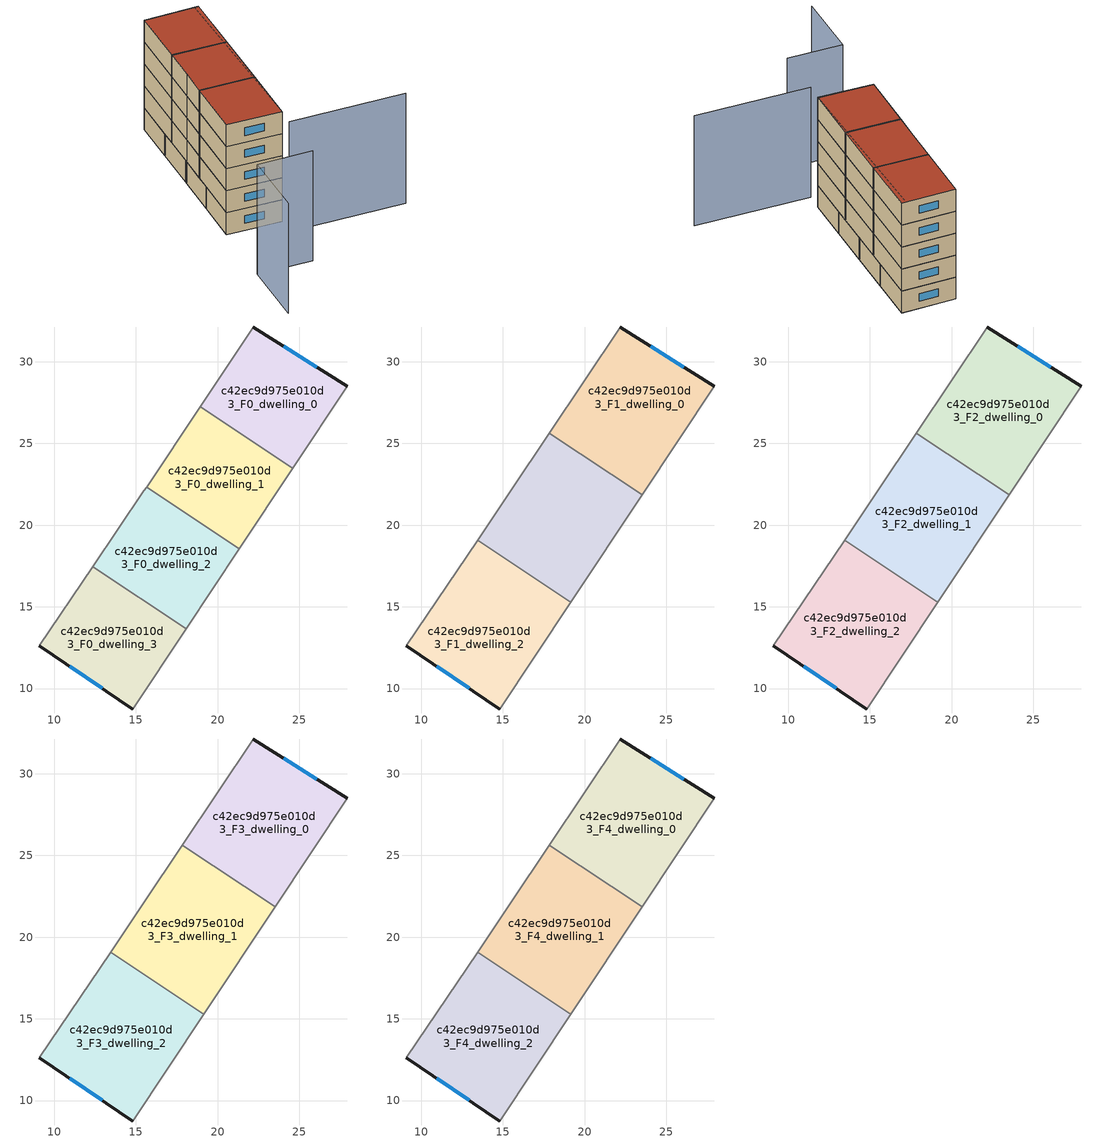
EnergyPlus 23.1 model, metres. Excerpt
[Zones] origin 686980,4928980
c42ec9d975e010d3_F0_dwelling_0
 floor ground (EU_floor_Construction): 24.61,23.49 27.93,28.49 22.18,32.12 18.94,27.25 z0
 wall outside (EU_wall_Construction): 22.18,32.12 27.93,28.49 z0:3
 wall adiabatic (EU_wall_Construction): 18.94,27.25 22.18,32.12 / 27.93,28.49 24.61,23.49 z0:3
 wall to c42ec9d975e010d3_F0_dwelling_1 (EU_wall_Construction): 24.61,23.49 18.94,27.25 z0:3
 window (EU_Window_Construction): 24.05,30.94 26.06,29.67 z0.98:2.02
c42ec9d975e010d3_F0_dwelling_1
 floor ground (EU_floor_Construction): 21.33,18.56 24.61,23.49 18.94,27.25 15.66,22.33 z0
 wall adiabatic (EU_wall_Construction): 24.61,23.49 21.33,18.56 / 15.66,22.33 18.94,27.25 z0:3
 wall to c42ec9d975e010d3_F0_dwelling_2 (EU_wall_Construction): 21.33,18.56 15.66,22.33 z0:3
c42ec9d975e010d3_F0_dwelling_2
 floor ground (EU_floor_Construction): 18.07,13.65 21.33,18.56 15.66,22.33 15.5,22.09 12.36,17.44 z0
 wall adiabatic (EU_wall_Construction): 21.33,18.56 18.07,13.65 / 12.36,17.44 15.5,22.09 15.66,22.33 z0:3
 wall to c42ec9d975e010d3_F0_dwelling_3 (EU_wall_Construction): 18.07,13.65 12.36,17.44 z0:3
c42ec9d975e010d3_F0_dwelling_3
 floor ground (EU_floor_Construction): 14.82,8.75 18.07,13.65 12.36,17.44 9.1,12.61 z0
 wall outside (EU_wall_Construction): 14.82,8.75 9.1,12.61 z0:3
 wall adiabatic (EU_wall_Construction): 18.07,13.65 14.82,8.75 / 9.1,12.61 12.36,17.44 z0:3
 window (EU_Window_Construction): 12.96,10.01 10.96,11.35 z0.98:2.02
c42ec9d975e010d3_F1_dwelling_0
 floor to c42ec9d975e010d3_F0_dwelling_0 (EU_floor_Construction): 24.61,23.49 27.93,28.49 22.18,32.12 18.94,27.25 z3
 floor to c42ec9d975e010d3_F0_dwelling_1 (EU_floor_Construction): 23.52,21.85 24.61,23.49 18.94,27.25 17.84,25.61 z3
 wall outside (EU_wall_Construction): 22.18,32.12 27.93,28.49 z3:6
 wall adiabatic (EU_wall_Construction): 17.84,25.61 22.18,32.12 / 27.93,28.49 23.52,21.85 z3:6
 wall to c42ec9d975e010d3_F1_dwelling_1 (EU_wall_Construction): 23.52,21.85 17.84,25.61 z3:6
 window (EU_Window_Construction): 24.05,30.94 26.06,29.67 z3.98:5.02
c42ec9d975e010d3_F1_dwelling_1
 floor to c42ec9d975e010d3_F0_dwelling_1 (EU_floor_Construction): 21.33,18.56 23.52,21.85 17.84,25.61 15.66,22.33 z3
 floor to c42ec9d975e010d3_F0_dwelling_2 (EU_floor_Construction): 19.16,15.28 21.33,18.56 15.66,22.33 15.5,22.09 13.46,19.07 z3
 wall adiabatic (EU_wall_Construction): 23.52,21.85 19.16,15.28 / 13.46,19.07 15.5,22.09 17.84,25.61 z3:6
 wall to c42ec9d975e010d3_F1_dwelling_2 (EU_wall_Construction): 19.16,15.28 13.46,19.07 z3:6
c42ec9d975e010d3_F1_dwelling_2
 floor to c42ec9d975e010d3_F0_dwelling_2 (EU_floor_Construction): 18.07,13.65 19.16,15.28 13.46,19.07 12.36,17.44 z3
 floor to c42ec9d975e010d3_F0_dwelling_3 (EU_floor_Construction): 14.82,8.75 18.07,13.65 12.36,17.44 9.1,12.61 z3
 wall outside (EU_wall_Construction): 14.82,8.75 9.1,12.61 z3:6
 wall adiabatic (EU_wall_Construction): 19.16,15.28 14.82,8.75 / 9.1,12.61 13.46,19.07 z3:6
 window (EU_Window_Construction): 12.96,10.01 10.96,11.35 z3.98:5.02
c42ec9d975e010d3_F2_dwelling_0
 floor to c42ec9d975e010d3_F1_dwelling_0 (EU_floor_Construction): 23.52,21.85 27.93,28.49 22.18,32.12 17.84,25.61 z6
 wall outside (EU_wall_Construction): 22.18,32.12 27.93,28.49 z6:9
 wall adiabatic (EU_wall_Construction): 17.84,25.61 22.18,32.12 / 27.93,28.49 23.52,21.85 z6:9
 wall to c42ec9d975e010d3_F2_dwelling_1 (EU_wall_Construction): 23.52,21.85 17.84,25.61 z6:9
 window (EU_Window_Construction): 24.05,30.94 26.06,29.67 z6.98:8.02
c42ec9d975e010d3_F2_dwelling_1
 floor to c42ec9d975e010d3_F1_dwelling_1 (EU_floor_Construction): 19.16,15.28 23.52,21.85 17.84,25.61 15.5,22.09 13.46,19.07 z6
 wall adiabatic (EU_wall_Construction): 23.52,21.85 19.16,15.28 / 13.46,19.07 15.5,22.09 17.84,25.61 z6:9
 wall to c42ec9d975e010d3_F2_dwelling_2 (EU_wall_Construction): 19.16,15.28 13.46,19.07 z6:9
c42ec9d975e010d3_F2_dwelling_2
 floor to c42ec9d975e010d3_F1_dwelling_2 (EU_floor_Construction): 14.82,8.75 19.16,15.28 13.46,19.07 9.1,12.61 z6
 wall outside (EU_wall_Construction): 14.82,8.75 9.1,12.61 z6:9
 wall adiabatic (EU_wall_Construction): 19.16,15.28 14.82,8.75 / 9.1,12.61 13.46,19.07 z6:9
 window (EU_Window_Construction): 12.96,10.01 10.96,11.35 z6.98:8.02
c42ec9d975e010d3_F3_dwelling_0
 floor to c42ec9d975e010d3_F2_dwelling_0 (EU_floor_Construction): 23.52,21.85 27.93,28.49 22.18,32.12 17.84,25.61 z9
 wall outside (EU_wall_Construction): 22.18,32.12 27.93,28.49 z9:12
 wall adiabatic (EU_wall_Construction): 17.84,25.61 22.18,32.12 / 27.93,28.49 23.52,21.85 z9:12
 wall to c42ec9d975e010d3_F3_dwelling_1 (EU_wall_Construction): 23.52,21.85 17.84,25.61 z9:12
 window (EU_Window_Construction): 24.05,30.94 26.06,29.67 z9.98:11.02
c42ec9d975e010d3_F3_dwelling_1
 floor to c42ec9d975e010d3_F2_dwelling_1 (EU_floor_Construction): 19.16,15.28 23.52,21.85 17.84,25.61 15.5,22.09 13.46,19.07 z9
 wall adiabatic (EU_wall_Construction): 23.52,21.85 19.16,15.28 / 13.46,19.07 15.5,22.09 17.84,25.61 z9:12
 wall to c42ec9d975e010d3_F3_dwelling_2 (EU_wall_Construction): 19.16,15.28 13.46,19.07 z9:12
c42ec9d975e010d3_F3_dwelling_2
 floor to c42ec9d975e010d3_F2_dwelling_2 (EU_floor_Construction): 14.82,8.75 19.16,15.28 13.46,19.07 9.1,12.61 z9
 wall outside (EU_wall_Construction): 14.82,8.75 9.1,12.61 z9:12
 wall adiabatic (EU_wall_Construction): 19.16,15.28 14.82,8.75 / 9.1,12.61 13.46,19.07 z9:12
 window (EU_Window_Construction): 12.96,10.01 10.96,11.35 z9.98:11.02
c42ec9d975e010d3_F4_dwelling_0
 floor to c42ec9d975e010d3_F3_dwelling_0 (EU_floor_Construction): 23.52,21.85 27.93,28.49 22.18,32.12 17.84,25.61 z12
 wall outside (EU_wall_Construction): 22.18,32.12 27.93,28.49 z12:15
 wall adiabatic (EU_wall_Construction): 17.84,25.61 22.18,32.12 / 27.93,28.49 23.52,21.85 z12:15
 wall to c42ec9d975e010d3_F4_dwelling_1 (EU_wall_Construction): 23.52,21.85 17.84,25.61 z12:15
 window (EU_Window_Construction): 24.05,30.94 26.06,29.67 z12.98:14.02
 roof outside (EU_roof_Construction): 27.93,28.49 23.52,21.85 17.84,25.61 22.18,32.12 z15
c42ec9d975e010d3_F4_dwelling_1
 floor to c42ec9d975e010d3_F3_dwelling_1 (EU_floor_Construction): 19.16,15.28 23.52,21.85 17.84,25.61 15.5,22.09 13.46,19.07 z12
 wall adiabatic (EU_wall_Construction): 23.52,21.85 19.16,15.28 / 13.46,19.07 15.5,22.09 17.84,25.61 z12:15
 wall to c42ec9d975e010d3_F4_dwelling_2 (EU_wall_Construction): 19.16,15.28 13.46,19.07 z12:15
 roof outside (EU_roof_Construction): 23.52,21.85 19.16,15.28 13.46,19.07 15.5,22.09 17.84,25.61 z15
c42ec9d975e010d3_F4_dwelling_2
 floor to c42ec9d975e010d3_F3_dwelling_2 (EU_floor_Construction): 14.82,8.75 19.16,15.28 13.46,19.07 9.1,12.61 z12
 wall outside (EU_wall_Construction): 14.82,8.75 9.1,12.61 z12:15
 wall adiabatic (EU_wall_Construction): 19.16,15.28 14.82,8.75 / 9.1,12.61 13.46,19.07 z12:15
 window (EU_Window_Construction): 12.96,10.01 10.96,11.35 z12.98:14.02
 roof outside (EU_roof_Construction): 19.16,15.28 14.82,8.75 9.1,12.61 13.46,19.07 z15
shading: 13.54,6.97 25.6,-1.01 / -0.58,-1.99 4.17,5.27 / 4.17,5.27 9.92,1.5 / 14.82,8.75 27.46,28.78 z0:15
[Building]
EU S2 Campaign: North Axis=0; Terrain=City; Solar Distribution=FullExterior
[Site:Location]
Bologna: Latitude=44.5; Longitude=11.25; Time Zone=1; Elevation=37
[SizingPeriod:WeatherFileDays]
AnnualSizingPeriod: Begin Month=1; Begin Day of Month=1; End Month=12; End Day of Month=31; Day of Week for Start Day=Monday; Use Weather File Daylight Saving Period=No; Use Weather File Rain and Snow Indicators=No
[MATERIAL]
EU_InternalMass_Material: Roughness=MediumRough; Thickness=0.1; Conductivity=1; Density=1800; Specific Heat=900; Thermal Absorptance=0.9; Solar Absorptance=0.7; Visible Absorptance=0.7
[MATERIAL:NOMASS] Roughness=MediumRough; Thermal Absorptance=0.9; Solar Absorptance=0.7; Visible Absorptance=0.7
Name | Thermal Resistance
EU_wall_NoMass | 0.905828
EU_roof_NoMass | 0.37593
EU_floor_NoMass | 0.67114
[WINDOWMATERIAL:SIMPLEGLAZINGSYSTEM]
EU_Window_SimpleGlazing: UFactor=4.52486; Solar Heat Gain Coefficient=0.85; Visible Transmittance=0.85
[CONSTRUCTION]
EU_wall_Construction: EU_wall_NoMass
EU_roof_Construction: EU_roof_NoMass
EU_floor_Construction: EU_floor_NoMass
EU_InternalMass_Construction: EU_InternalMass_Material
EU_Window_Construction: EU_Window_SimpleGlazing
[ZONE] Type=1; Multiplier=1; Ceiling Height=autocalculate; Floor Area=autocalculate; Part of Total Floor Area=Yes
Name | Volume
c42ec9d975e010d3_F0_dwelling_0 | 120.872
c42ec9d975e010d3_F1_dwelling_0 | 161.143
c42ec9d975e010d3_F2_dwelling_0; c42ec9d975e010d3_F3_dwelling_0; c42ec9d975e010d3_F4_dwelling_0 | 161.146
c42ec9d975e010d3_F0_dwelling_1 | 120.856
c42ec9d975e010d3_F1_dwelling_1 | 161.131
c42ec9d975e010d3_F2_dwelling_1; c42ec9d975e010d3_F3_dwelling_1; c42ec9d975e010d3_F4_dwelling_1 | 161.142
c42ec9d975e010d3_F0_dwelling_2 | 120.864
c42ec9d975e010d3_F1_dwelling_2 | 161.158
c42ec9d975e010d3_F2_dwelling_2; c42ec9d975e010d3_F3_dwelling_2; c42ec9d975e010d3_F4_dwelling_2 | 161.165
c42ec9d975e010d3_F0_dwelling_3 | 120.849
[INTERNALMASS] Construction=EU_InternalMass_Construction
Name | Zone or ZoneList | Surface Area
c42ec9d975e010d3_F0_dwelling_0_EU_InternalMass | c42ec9d975e010d3_F0_dwelling_0 | 40.2905
c42ec9d975e010d3_F0_dwelling_1_EU_InternalMass | c42ec9d975e010d3_F0_dwelling_1 | 40.2854
c42ec9d975e010d3_F0_dwelling_2_EU_InternalMass | c42ec9d975e010d3_F0_dwelling_2 | 40.2877
c42ec9d975e010d3_F0_dwelling_3_EU_InternalMass | c42ec9d975e010d3_F0_dwelling_3 | 40.2831
c42ec9d975e010d3_F1_dwelling_0_EU_InternalMass | c42ec9d975e010d3_F1_dwelling_0 | 53.7154
c42ec9d975e010d3_F1_dwelling_1_EU_InternalMass | c42ec9d975e010d3_F1_dwelling_1 | 53.7137
c42ec9d975e010d3_F1_dwelling_2_EU_InternalMass | c42ec9d975e010d3_F1_dwelling_2 | 53.7216
c42ec9d975e010d3_F2_dwelling_0_EU_InternalMass | c42ec9d975e010d3_F2_dwelling_0 | 53.7154
c42ec9d975e010d3_F2_dwelling_1_EU_InternalMass | c42ec9d975e010d3_F2_dwelling_1 | 53.7137
c42ec9d975e010d3_F2_dwelling_2_EU_InternalMass | c42ec9d975e010d3_F2_dwelling_2 | 53.7216
c42ec9d975e010d3_F3_dwelling_0_EU_InternalMass | c42ec9d975e010d3_F3_dwelling_0 | 53.7154
c42ec9d975e010d3_F3_dwelling_1_EU_InternalMass | c42ec9d975e010d3_F3_dwelling_1 | 53.7137
c42ec9d975e010d3_F3_dwelling_2_EU_InternalMass | c42ec9d975e010d3_F3_dwelling_2 | 53.7216
c42ec9d975e010d3_F4_dwelling_0_EU_InternalMass | c42ec9d975e010d3_F4_dwelling_0 | 53.7154
c42ec9d975e010d3_F4_dwelling_1_EU_InternalMass | c42ec9d975e010d3_F4_dwelling_1 | 53.7137
c42ec9d975e010d3_F4_dwelling_2_EU_InternalMass | c42ec9d975e010d3_F4_dwelling_2 | 53.7216
[OTHEREQUIPMENT] Fuel Type=Electricity; Design Level Calculation Method=Watts/Area; Power per Zone Floor Area=1; Fraction Latent=0; Fraction Radiant=0; Fraction Lost=0; Carbon Dioxide Generation Rate=0; EndUse Subcategory=EU_Step8_InternalGains
Name | Zone or ZoneList or Space or SpaceList | Schedule
EU_Step8_InternalGain_c42ec9d975e010d3_F0_dwelling_0_f000 | c42ec9d975e010d3_F0_dwelling_0 | EU_Step8_GainSchedule_c42ec9d975e010d3_F0_dwelling_0_f000
EU_Step8_InternalGain_c42ec9d975e010d3_F0_dwelling_1_f000 | c42ec9d975e010d3_F0_dwelling_1 | EU_Step8_GainSchedule_c42ec9d975e010d3_F0_dwelling_1_f000
EU_Step8_InternalGain_c42ec9d975e010d3_F0_dwelling_2_f000 | c42ec9d975e010d3_F0_dwelling_2 | EU_Step8_GainSchedule_c42ec9d975e010d3_F0_dwelling_2_f000
EU_Step8_InternalGain_c42ec9d975e010d3_F0_dwelling_3_f000 | c42ec9d975e010d3_F0_dwelling_3 | EU_Step8_GainSchedule_c42ec9d975e010d3_F0_dwelling_3_f000
EU_Step8_InternalGain_c42ec9d975e010d3_F1_dwelling_0_f000 | c42ec9d975e010d3_F1_dwelling_0 | EU_Step8_GainSchedule_c42ec9d975e010d3_F1_dwelling_0_f000
EU_Step8_InternalGain_c42ec9d975e010d3_F1_dwelling_1_f000 | c42ec9d975e010d3_F1_dwelling_1 | EU_Step8_GainSchedule_c42ec9d975e010d3_F1_dwelling_1_f000
EU_Step8_InternalGain_c42ec9d975e010d3_F1_dwelling_2_f000 | c42ec9d975e010d3_F1_dwelling_2 | EU_Step8_GainSchedule_c42ec9d975e010d3_F1_dwelling_2_f000
EU_Step8_InternalGain_c42ec9d975e010d3_F2_dwelling_0_f000 | c42ec9d975e010d3_F2_dwelling_0 | EU_Step8_GainSchedule_c42ec9d975e010d3_F2_dwelling_0_f000
EU_Step8_InternalGain_c42ec9d975e010d3_F2_dwelling_1_f000 | c42ec9d975e010d3_F2_dwelling_1 | EU_Step8_GainSchedule_c42ec9d975e010d3_F2_dwelling_1_f000
EU_Step8_InternalGain_c42ec9d975e010d3_F2_dwelling_2_f000 | c42ec9d975e010d3_F2_dwelling_2 | EU_Step8_GainSchedule_c42ec9d975e010d3_F2_dwelling_2_f000
EU_Step8_InternalGain_c42ec9d975e010d3_F3_dwelling_0_f000 | c42ec9d975e010d3_F3_dwelling_0 | EU_Step8_GainSchedule_c42ec9d975e010d3_F3_dwelling_0_f000
EU_Step8_InternalGain_c42ec9d975e010d3_F3_dwelling_1_f000 | c42ec9d975e010d3_F3_dwelling_1 | EU_Step8_GainSchedule_c42ec9d975e010d3_F3_dwelling_1_f000
EU_Step8_InternalGain_c42ec9d975e010d3_F3_dwelling_2_f000 | c42ec9d975e010d3_F3_dwelling_2 | EU_Step8_GainSchedule_c42ec9d975e010d3_F3_dwelling_2_f000
EU_Step8_InternalGain_c42ec9d975e010d3_F4_dwelling_0_f000 | c42ec9d975e010d3_F4_dwelling_0 | EU_Step8_GainSchedule_c42ec9d975e010d3_F4_dwelling_0_f000
EU_Step8_InternalGain_c42ec9d975e010d3_F4_dwelling_1_f000 | c42ec9d975e010d3_F4_dwelling_1 | EU_Step8_GainSchedule_c42ec9d975e010d3_F4_dwelling_1_f000
EU_Step8_InternalGain_c42ec9d975e010d3_F4_dwelling_2_f000 | c42ec9d975e010d3_F4_dwelling_2 | EU_Step8_GainSchedule_c42ec9d975e010d3_F4_dwelling_2_f000
[ZONEVENTILATION:DESIGNFLOWRATE] Schedule=EU_AlwaysOn; Design Flow Rate Calculation Method=AirChanges/Hour; Air Changes per Hour=0.73129; Ventilation Type=Natural; Fan Pressure Rise=0; Fan Total Efficiency=1; Constant Term Coefficient=1; Temperature Term Coefficient=0; Velocity Term Coefficient=0; Velocity Squared Term Coefficient=0; Minimum Indoor Temperature=-100; Maximum Indoor Temperature=100; Delta Temperature=-100; Minimum Outdoor Temperature=-100; Maximum Outdoor Temperature=100; Maximum Wind Speed=40
Name | Zone or ZoneList or Space or SpaceList
EU_ConstantAir_c42ec9d975e010d3_F0_dwelling_0 | c42ec9d975e010d3_F0_dwelling_0
EU_ConstantAir_c42ec9d975e010d3_F0_dwelling_1 | c42ec9d975e010d3_F0_dwelling_1
EU_ConstantAir_c42ec9d975e010d3_F0_dwelling_2 | c42ec9d975e010d3_F0_dwelling_2
EU_ConstantAir_c42ec9d975e010d3_F0_dwelling_3 | c42ec9d975e010d3_F0_dwelling_3
EU_ConstantAir_c42ec9d975e010d3_F1_dwelling_0 | c42ec9d975e010d3_F1_dwelling_0
EU_ConstantAir_c42ec9d975e010d3_F1_dwelling_1 | c42ec9d975e010d3_F1_dwelling_1
EU_ConstantAir_c42ec9d975e010d3_F1_dwelling_2 | c42ec9d975e010d3_F1_dwelling_2
EU_ConstantAir_c42ec9d975e010d3_F2_dwelling_0 | c42ec9d975e010d3_F2_dwelling_0
EU_ConstantAir_c42ec9d975e010d3_F2_dwelling_1 | c42ec9d975e010d3_F2_dwelling_1
EU_ConstantAir_c42ec9d975e010d3_F2_dwelling_2 | c42ec9d975e010d3_F2_dwelling_2
EU_ConstantAir_c42ec9d975e010d3_F3_dwelling_0 | c42ec9d975e010d3_F3_dwelling_0
EU_ConstantAir_c42ec9d975e010d3_F3_dwelling_1 | c42ec9d975e010d3_F3_dwelling_1
EU_ConstantAir_c42ec9d975e010d3_F3_dwelling_2 | c42ec9d975e010d3_F3_dwelling_2
EU_ConstantAir_c42ec9d975e010d3_F4_dwelling_0 | c42ec9d975e010d3_F4_dwelling_0
EU_ConstantAir_c42ec9d975e010d3_F4_dwelling_1 | c42ec9d975e010d3_F4_dwelling_1
EU_ConstantAir_c42ec9d975e010d3_F4_dwelling_2 | c42ec9d975e010d3_F4_dwelling_2
[HVACTEMPLATE:THERMOSTAT] Constant Heating Setpoint=20; Constant Cooling Setpoint=50
EU_HeatOnly_c42ec9d975e010d3_F0_dwelling_0; EU_HeatOnly_c42ec9d975e010d3_F0_dwelling_1; EU_HeatOnly_c42ec9d975e010d3_F0_dwelling_2; EU_HeatOnly_c42ec9d975e010d3_F0_dwelling_3; EU_HeatOnly_c42ec9d975e010d3_F1_dwelling_0; EU_HeatOnly_c42ec9d975e010d3_F1_dwelling_1; EU_HeatOnly_c42ec9d975e010d3_F1_dwelling_2; EU_HeatOnly_c42ec9d975e010d3_F2_dwelling_0; EU_HeatOnly_c42ec9d975e010d3_F2_dwelling_1; EU_HeatOnly_c42ec9d975e010d3_F2_dwelling_2; EU_HeatOnly_c42ec9d975e010d3_F3_dwelling_0; EU_HeatOnly_c42ec9d975e010d3_F3_dwelling_1; EU_HeatOnly_c42ec9d975e010d3_F3_dwelling_2; EU_HeatOnly_c42ec9d975e010d3_F4_dwelling_0; EU_HeatOnly_c42ec9d975e010d3_F4_dwelling_1; EU_HeatOnly_c42ec9d975e010d3_F4_dwelling_2
[HVACTEMPLATE:ZONE:IDEALLOADSAIRSYSTEM] System Availability Schedule=EU_AlwaysOn; Maximum Heating Supply Air Temperature=50; Minimum Cooling Supply Air Temperature=13; Maximum Heating Supply Air Humidity Ratio=0.0156; Minimum Cooling Supply Air Humidity Ratio=0.0077; Heating Limit=NoLimit; Cooling Limit=NoLimit; Heating Availability Schedule=EU_AlwaysOn; Cooling Availability Schedule=EU_CoolingOff; Dehumidification Control Type=ConstantSensibleHeatRatio; Cooling Sensible Heat Ratio=0.7; Dehumidification Setpoint=60; Humidification Control Type=None; Humidification Setpoint=30; Outdoor Air Method=None; Outdoor Air Flow Rate per Person=0.00944; Outdoor Air Flow Rate per Zone Floor Area=0; Outdoor Air Flow Rate per Zone=0; Demand Controlled Ventilation Type=None; Outdoor Air Economizer Type=NoEconomizer; Heat Recovery Type=None; Sensible Heat Recovery Effectiveness=0.7; Latent Heat Recovery Effectiveness=0.65
Name | Template Thermostat
c42ec9d975e010d3_F0_dwelling_0 | EU_HeatOnly_c42ec9d975e010d3_F0_dwelling_0
c42ec9d975e010d3_F0_dwelling_1 | EU_HeatOnly_c42ec9d975e010d3_F0_dwelling_1
c42ec9d975e010d3_F0_dwelling_2 | EU_HeatOnly_c42ec9d975e010d3_F0_dwelling_2
c42ec9d975e010d3_F0_dwelling_3 | EU_HeatOnly_c42ec9d975e010d3_F0_dwelling_3
c42ec9d975e010d3_F1_dwelling_0 | EU_HeatOnly_c42ec9d975e010d3_F1_dwelling_0
c42ec9d975e010d3_F1_dwelling_1 | EU_HeatOnly_c42ec9d975e010d3_F1_dwelling_1
c42ec9d975e010d3_F1_dwelling_2 | EU_HeatOnly_c42ec9d975e010d3_F1_dwelling_2
c42ec9d975e010d3_F2_dwelling_0 | EU_HeatOnly_c42ec9d975e010d3_F2_dwelling_0
c42ec9d975e010d3_F2_dwelling_1 | EU_HeatOnly_c42ec9d975e010d3_F2_dwelling_1
c42ec9d975e010d3_F2_dwelling_2 | EU_HeatOnly_c42ec9d975e010d3_F2_dwelling_2
c42ec9d975e010d3_F3_dwelling_0 | EU_HeatOnly_c42ec9d975e010d3_F3_dwelling_0
c42ec9d975e010d3_F3_dwelling_1 | EU_HeatOnly_c42ec9d975e010d3_F3_dwelling_1
c42ec9d975e010d3_F3_dwelling_2 | EU_HeatOnly_c42ec9d975e010d3_F3_dwelling_2
c42ec9d975e010d3_F4_dwelling_0 | EU_HeatOnly_c42ec9d975e010d3_F4_dwelling_0
c42ec9d975e010d3_F4_dwelling_1 | EU_HeatOnly_c42ec9d975e010d3_F4_dwelling_1
c42ec9d975e010d3_F4_dwelling_2 | EU_HeatOnly_c42ec9d975e010d3_F4_dwelling_2
[SIZING:ZONE] Zone Cooling Design Supply Air Temperature Input Method=SupplyAirTemperature; Zone Cooling Design Supply Air Temperature=13; Zone Heating Design Supply Air Temperature Input Method=SupplyAirTemperature; Zone Heating Design Supply Air Temperature=50; Zone Cooling Design Supply Air Humidity Ratio=0.008; Zone Heating Design Supply Air Humidity Ratio=0.008; Cooling Design Air Flow Method=DesignDay; Cooling Design Air Flow Rate=0; Cooling Minimum Air Flow per Zone Floor Area=0.000762; Cooling Minimum Air Flow=0; Cooling Minimum Air Flow Fraction=0.2; Heating Design Air Flow Method=DesignDay; Heating Design Air Flow Rate=0; Heating Maximum Air Flow per Zone Floor Area=0.002032; Heating Maximum Air Flow=0.141576; Heating Maximum Air Flow Fraction=0.3; Account for Dedicated Outdoor Air System=No; Dedicated Outdoor Air System Control Strategy=NeutralSupplyAir; Dedicated Outdoor Air Low Setpoint Temperature for Design=autosize; Dedicated Outdoor Air High Setpoint Temperature for Design=autosize; Zone Load Sizing Method=Sensible Load Only No Latent Load; Zone Latent Cooling Design Supply Air Humidity Ratio Input Method=HumidityRatioDifference; Zone Cooling Design Supply Air Humidity Ratio Difference=0.005; Zone Latent Heating Design Supply Air Humidity Ratio Input Method=HumidityRatioDifference; Zone Humidification Design Supply Air Humidity Ratio Difference=0.005
c42ec9d975e010d3_F0_dwelling_0; c42ec9d975e010d3_F0_dwelling_1; c42ec9d975e010d3_F0_dwelling_2; c42ec9d975e010d3_F0_dwelling_3; c42ec9d975e010d3_F1_dwelling_0; c42ec9d975e010d3_F1_dwelling_1; c42ec9d975e010d3_F1_dwelling_2; c42ec9d975e010d3_F2_dwelling_0; c42ec9d975e010d3_F2_dwelling_1; c42ec9d975e010d3_F2_dwelling_2; c42ec9d975e010d3_F3_dwelling_0; c42ec9d975e010d3_F3_dwelling_1; c42ec9d975e010d3_F3_dwelling_2; c42ec9d975e010d3_F4_dwelling_0; c42ec9d975e010d3_F4_dwelling_1; c42ec9d975e010d3_F4_dwelling_2
[SCHEDULE:CONSTANT]
Name | Hourly Value
EU_AlwaysOn | 1
EU_CoolingOff | 0
[SCHEDULE:FILE] Column Number=1; Rows to Skip at Top=0; Number of Hours of Data=8760; Column Separator=Comma; Interpolate to Timestep=No; Minutes per Item=60; Adjust Schedule for Daylight Savings=Yes
Name | File
EU_Step8_GainSchedule_c42ec9d975e010d3_F0_dwelling_0_f000 | ../../schedules/c42ec9d975e010d3/c42ec9d975e010d3_F0_dwelling_0_f000_gain.csv
EU_Step8_GainSchedule_c42ec9d975e010d3_F0_dwelling_1_f000 | ../../schedules/c42ec9d975e010d3/c42ec9d975e010d3_F0_dwelling_1_f000_gain.csv
EU_Step8_GainSchedule_c42ec9d975e010d3_F0_dwelling_2_f000 | ../../schedules/c42ec9d975e010d3/c42ec9d975e010d3_F0_dwelling_2_f000_gain.csv
EU_Step8_GainSchedule_c42ec9d975e010d3_F0_dwelling_3_f000 | ../../schedules/c42ec9d975e010d3/c42ec9d975e010d3_F0_dwelling_3_f000_gain.csv
EU_Step8_GainSchedule_c42ec9d975e010d3_F1_dwelling_0_f000 | ../../schedules/c42ec9d975e010d3/c42ec9d975e010d3_F1_dwelling_0_f000_gain.csv
EU_Step8_GainSchedule_c42ec9d975e010d3_F1_dwelling_1_f000 | ../../schedules/c42ec9d975e010d3/c42ec9d975e010d3_F1_dwelling_1_f000_gain.csv
EU_Step8_GainSchedule_c42ec9d975e010d3_F1_dwelling_2_f000 | ../../schedules/c42ec9d975e010d3/c42ec9d975e010d3_F1_dwelling_2_f000_gain.csv
EU_Step8_GainSchedule_c42ec9d975e010d3_F2_dwelling_0_f000 | ../../schedules/c42ec9d975e010d3/c42ec9d975e010d3_F2_dwelling_0_f000_gain.csv
EU_Step8_GainSchedule_c42ec9d975e010d3_F2_dwelling_1_f000 | ../../schedules/c42ec9d975e010d3/c42ec9d975e010d3_F2_dwelling_1_f000_gain.csv
EU_Step8_GainSchedule_c42ec9d975e010d3_F2_dwelling_2_f000 | ../../schedules/c42ec9d975e010d3/c42ec9d975e010d3_F2_dwelling_2_f000_gain.csv
EU_Step8_GainSchedule_c42ec9d975e010d3_F3_dwelling_0_f000 | ../../schedules/c42ec9d975e010d3/c42ec9d975e010d3_F3_dwelling_0_f000_gain.csv
EU_Step8_GainSchedule_c42ec9d975e010d3_F3_dwelling_1_f000 | ../../schedules/c42ec9d975e010d3/c42ec9d975e010d3_F3_dwelling_1_f000_gain.csv
EU_Step8_GainSchedule_c42ec9d975e010d3_F3_dwelling_2_f000 | ../../schedules/c42ec9d975e010d3/c42ec9d975e010d3_F3_dwelling_2_f000_gain.csv
EU_Step8_GainSchedule_c42ec9d975e010d3_F4_dwelling_0_f000 | ../../schedules/c42ec9d975e010d3/c42ec9d975e010d3_F4_dwelling_0_f000_gain.csv
EU_Step8_GainSchedule_c42ec9d975e010d3_F4_dwelling_1_f000 | ../../schedules/c42ec9d975e010d3/c42ec9d975e010d3_F4_dwelling_1_f000_gain.csv
EU_Step8_GainSchedule_c42ec9d975e010d3_F4_dwelling_2_f000 | ../../schedules/c42ec9d975e010d3/c42ec9d975e010d3_F4_dwelling_2_f000_gain.csv
